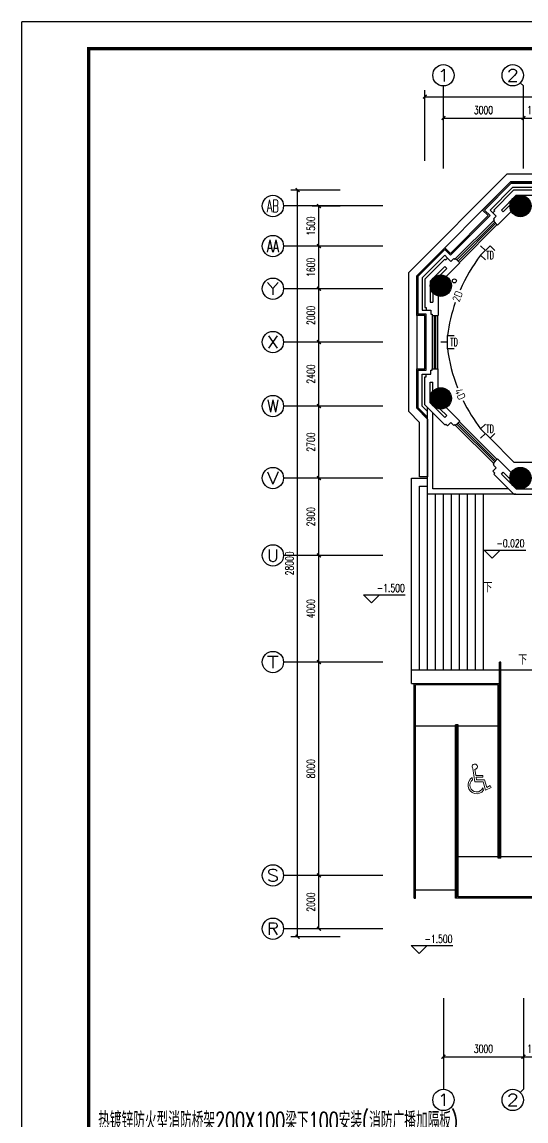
# Model space of a CAD drawing. Extents: x 190999 to 834799, y -200814 to 215286.
# Drawn here: x 309899 to 328808, y 114677 to 155886 of the extents above; entities that cross this region are included whole.
import ezdxf
from ezdxf.enums import TextEntityAlignment as Align

# ---------------------------------------------------------------- set-up
doc = ezdxf.new("R2010")
doc.units = 0
doc.header["$LTSCALE"] = 1000
doc.header["$MEASUREMENT"] = 0
doc.linetypes.add('CONTINOUS', pattern=[0])
for name, color, linetype in [('00-EQUIP', 3, 'Continuous'), ('00-SIG_TEXT', 7, 'Continuous'), ('00-WIRE-4', 6, 'Continuous'), ('A-墙线', 2, 'Continuous'), ('A-外包装修', 250, 'Continuous'), ('A-外窗', 145, 'Continuous'), ('AXIS', 3, 'Continuous'), ('AXIS_TEXT', 7, 'Continuous'), ('COLUMN', 2, 'Continuous'), ('DIM_ELEV', 3, 'Continuous'), ('DIM_SYMB', 3, 'Continuous'), ('EQUIP', 3, 'Continuous'), ('PUB_HATCH', 250, 'Continuous'), ('PUB_TEXT', 7, 'Continuous'), ('STAIR', 5, 'Continuous'), ('图框', 189, 'Continuous'), ('屋面排水', 7, 'Continuous'), ('雨水管', 3, 'Continuous')]:
    doc.layers.add(name, color=color, linetype=linetype)
doc.layers.add('1-3残疾人坐席', color=7, linetype='Continuous', lineweight=9)
doc.styles.add('-GBCBIGGBENOR', font='GBENOR.shx', dxfattribs={"bigfont": 'GBCBIG.shx'})
doc.styles.add('_COMPLEX', font='COMPLEX.shx', dxfattribs={"width": 0.5})
doc.styles.add('_TCH_AXIS', font='COMPLEX', dxfattribs={"bigfont": 'GBCBIG'})
doc.styles.add('_TCH_DIM', font='SIMPLEX', dxfattribs={"bigfont": 'GBCBIG'})
doc.styles.add('COMPLEX', font='COMPLEX')
doc.styles.add('DIM_FONT', font='SIMPLEX', dxfattribs={"width": 0.7, "bigfont": 'GBCBIG'})
doc.styles.add('HZTXT', font='tj-romans1.shx', dxfattribs={"width": 0.6, "bigfont": 'hztxt.shx'})
doc.styles.get("Standard").update_dxf_attribs({"font": 'simhei.ttf'})
doc.dimstyles.new('DIMN', dxfattribs={"dimtxt": 300, "dimasz": 100, "dimexe": 250, "dimexo": 300, "dimgap": 150, "dimtad": 1, "dimdec": 0, "dimzin": 0, "dimdsep": 46, "dimtxsty": 'DIM_FONT', "dimblk": 'ARCHTICK', "dimcen": 0.09, "dimclrt": 7, "dimazin": 2, "dimtfac": 1, "dimtdec": 0, "dimtix": 1, "dimtmove": 2, "dimatfit": 3, "dimfxl": 0, "dimtolj": 1, "dimtzin": 0, "dimarcsym": 0})

# ---------------------------------------------------------------- blocks, each defined once
blk = doc.blocks.new('TJAD_TK_A0')
at = {"layer": '图框'}
for p in [(2162, 399.3), (973, -441.7)]:
    blk.add_line(p, (973, 399.3), dxfattribs=at)
at = {"layer": '图框', "const_width": 1.2}
blk.add_lwpolyline([(2152, -431.7), (2152, 389.3), (998, 389.3), (998, -431.7)], close=True, dxfattribs=at)
blk = doc.blocks.new('wza')
at = {"layer": '1-3残疾人坐席', "linetype": 'CONTINOUS'}
for p, q in [((0, 0), (-66, 501)), ((40, 245), (10, 473)), ((-83, 80), (-94, 160)), ((0, 0), (318, 0)), ((40, 245), (302, 245)), ((63, 72), (50, 173)), ((50, 173), (302, 173)), ((63, 72), (372, 72)), ((302, 173), (302, 245)), ((372, 72), (452, -206)), ((307, -220), (334, -315)), ((318, 0), (407, -309)), ((407, -309), (615, -205)), ((452, -206), (583, -140)), ((583, -140), (615, -205))]:
    blk.add_line(p, q, dxfattribs=at)
for centre, radius, start, end in [((4, 570), 98.4, 273.7427, 224.6237), ((72, -121), 326, 120.5826, 323.3889), ((72, -121), 254, 127.7051, 337.0637)]:
    blk.add_arc(centre, radius, start, end, dxfattribs=at)
blk = doc.blocks.new('_ArchTick')
at = {"const_width": 0.5}
blk.add_lwpolyline([(-0.7, -0.7), (0.7, 0.7)], dxfattribs=at)
blk = doc.blocks.new('*D85')
at = {"layer": 'AXIS', "color": 0, "lineweight": -2}
for p, q in [((321833, 149586), (319989, 149586)), ((320239, 121586), (320239, 149586)), ((321833, 121586), (319989, 121586))]:
    blk.add_line(p, q, dxfattribs=at)
at = {"layer": 'Defpoints', "color": 0}
for p in [(320239, 149586), (322133, 149586), (322133, 121586)]:
    blk.add_point(p, dxfattribs=at)
at = {"layer": 'AXIS', "color": 0, "lineweight": -2, "xscale": 100, "yscale": 100, "zscale": 100}
for p, rotation in [((320239, 149586), 90), ((320239, 121586), 270)]:
    blk.add_blockref('_ArchTick', p, dxfattribs=dict(at, rotation=rotation))
at = {"layer": 'AXIS', "color": 7, "insert": (319939, 135586), "char_height": 300, "attachment_point": 5, "rotation": 90, "style": 'DIM_FONT'}
blk.add_mtext('\\A1;28000', dxfattribs=at)
blk = doc.blocks.new('*D86')
at = {"layer": 'AXIS', "color": 0, "lineweight": -2}
for p, q in [((321833, 123886), (320789, 123886)), ((321039, 121886), (321039, 123886)), ((321833, 121886), (320789, 121886))]:
    blk.add_line(p, q, dxfattribs=at)
at = {"layer": 'Defpoints', "color": 0}
for p in [(321039, 123886), (322133, 123886), (322133, 121886)]:
    blk.add_point(p, dxfattribs=at)
at = {"layer": 'AXIS', "color": 0, "lineweight": -2, "xscale": 100, "yscale": 100, "zscale": 100}
for p, rotation in [((321039, 123886), 90), ((321039, 121886), 270)]:
    blk.add_blockref('_ArchTick', p, dxfattribs=dict(at, rotation=rotation))
at = {"layer": 'AXIS', "color": 7, "insert": (320739, 122886), "char_height": 300, "attachment_point": 5, "rotation": 90, "style": 'DIM_FONT'}
blk.add_mtext('\\A1;2000', dxfattribs=at)
blk = doc.blocks.new('*D87')
at = {"layer": 'AXIS', "color": 0, "lineweight": -2}
for p, q in [((321833, 131886), (320789, 131886)), ((321039, 123886), (321039, 131886)), ((321833, 123886), (320789, 123886))]:
    blk.add_line(p, q, dxfattribs=at)
at = {"layer": 'Defpoints', "color": 0}
for p in [(321039, 131886), (322133, 131886), (322133, 123886)]:
    blk.add_point(p, dxfattribs=at)
at = {"layer": 'AXIS', "color": 0, "lineweight": -2, "xscale": 100, "yscale": 100, "zscale": 100}
for p, rotation in [((321039, 131886), 90), ((321039, 123886), 270)]:
    blk.add_blockref('_ArchTick', p, dxfattribs=dict(at, rotation=rotation))
at = {"layer": 'AXIS', "color": 7, "insert": (320739, 127886), "char_height": 300, "attachment_point": 5, "rotation": 90, "style": 'DIM_FONT'}
blk.add_mtext('\\A1;8000', dxfattribs=at)
blk = doc.blocks.new('*D88')
at = {"layer": 'AXIS', "color": 0, "lineweight": -2}
for p, q in [((321833, 135886), (320789, 135886)), ((321039, 131886), (321039, 135886)), ((321833, 131886), (320789, 131886))]:
    blk.add_line(p, q, dxfattribs=at)
at = {"layer": 'Defpoints', "color": 0}
for p in [(321039, 135886), (322133, 135886), (322133, 131886)]:
    blk.add_point(p, dxfattribs=at)
at = {"layer": 'AXIS', "color": 0, "lineweight": -2, "xscale": 100, "yscale": 100, "zscale": 100}
for p, rotation in [((321039, 135886), 90), ((321039, 131886), 270)]:
    blk.add_blockref('_ArchTick', p, dxfattribs=dict(at, rotation=rotation))
at = {"layer": 'AXIS', "color": 7, "insert": (320739, 133886), "char_height": 300, "attachment_point": 5, "rotation": 90, "style": 'DIM_FONT'}
blk.add_mtext('\\A1;4000', dxfattribs=at)
blk = doc.blocks.new('*D89')
at = {"layer": 'AXIS', "color": 0, "lineweight": -2}
for p, q in [((321833, 138786), (320789, 138786)), ((321039, 135886), (321039, 138786)), ((321833, 135886), (320789, 135886))]:
    blk.add_line(p, q, dxfattribs=at)
at = {"layer": 'Defpoints', "color": 0}
for p in [(321039, 138786), (322133, 138786), (322133, 135886)]:
    blk.add_point(p, dxfattribs=at)
at = {"layer": 'AXIS', "color": 0, "lineweight": -2, "xscale": 100, "yscale": 100, "zscale": 100}
for p, rotation in [((321039, 138786), 90), ((321039, 135886), 270)]:
    blk.add_blockref('_ArchTick', p, dxfattribs=dict(at, rotation=rotation))
at = {"layer": 'AXIS', "color": 7, "insert": (320739, 137336), "char_height": 300, "attachment_point": 5, "rotation": 90, "style": 'DIM_FONT'}
blk.add_mtext('\\A1;2900', dxfattribs=at)
blk = doc.blocks.new('*D90')
at = {"layer": 'AXIS', "color": 0, "lineweight": -2}
for p, q in [((321833, 141486), (320789, 141486)), ((321039, 138786), (321039, 141486)), ((321833, 138786), (320789, 138786))]:
    blk.add_line(p, q, dxfattribs=at)
at = {"layer": 'Defpoints', "color": 0}
for p in [(321039, 141486), (322133, 141486), (322133, 138786)]:
    blk.add_point(p, dxfattribs=at)
at = {"layer": 'AXIS', "color": 0, "lineweight": -2, "xscale": 100, "yscale": 100, "zscale": 100}
for p, rotation in [((321039, 141486), 90), ((321039, 138786), 270)]:
    blk.add_blockref('_ArchTick', p, dxfattribs=dict(at, rotation=rotation))
at = {"layer": 'AXIS', "color": 7, "insert": (320739, 140136), "char_height": 300, "attachment_point": 5, "rotation": 90, "style": 'DIM_FONT'}
blk.add_mtext('\\A1;2700', dxfattribs=at)
blk = doc.blocks.new('*D91')
at = {"layer": 'AXIS', "color": 0, "lineweight": -2}
for p, q in [((321833, 143886), (320789, 143886)), ((321039, 141486), (321039, 143886)), ((321833, 141486), (320789, 141486))]:
    blk.add_line(p, q, dxfattribs=at)
at = {"layer": 'Defpoints', "color": 0}
for p in [(321039, 143886), (322133, 143886), (322133, 141486)]:
    blk.add_point(p, dxfattribs=at)
at = {"layer": 'AXIS', "color": 0, "lineweight": -2, "xscale": 100, "yscale": 100, "zscale": 100}
for p, rotation in [((321039, 143886), 90), ((321039, 141486), 270)]:
    blk.add_blockref('_ArchTick', p, dxfattribs=dict(at, rotation=rotation))
at = {"layer": 'AXIS', "color": 7, "insert": (320739, 142686), "char_height": 300, "attachment_point": 5, "rotation": 90, "style": 'DIM_FONT'}
blk.add_mtext('\\A1;2400', dxfattribs=at)
blk = doc.blocks.new('*D92')
at = {"layer": 'AXIS', "color": 0, "lineweight": -2}
for p, q in [((321833, 145886), (320789, 145886)), ((321039, 143886), (321039, 145886)), ((321833, 143886), (320789, 143886))]:
    blk.add_line(p, q, dxfattribs=at)
at = {"layer": 'Defpoints', "color": 0}
for p in [(321039, 145886), (322133, 145886), (322133, 143886)]:
    blk.add_point(p, dxfattribs=at)
at = {"layer": 'AXIS', "color": 0, "lineweight": -2, "xscale": 100, "yscale": 100, "zscale": 100}
for p, rotation in [((321039, 145886), 90), ((321039, 143886), 270)]:
    blk.add_blockref('_ArchTick', p, dxfattribs=dict(at, rotation=rotation))
at = {"layer": 'AXIS', "color": 7, "insert": (320739, 144886), "char_height": 300, "attachment_point": 5, "rotation": 90, "style": 'DIM_FONT'}
blk.add_mtext('\\A1;2000', dxfattribs=at)
blk = doc.blocks.new('*D93')
at = {"layer": 'AXIS', "color": 0, "lineweight": -2}
for p, q in [((321833, 147486), (320789, 147486)), ((321039, 145886), (321039, 147486)), ((321833, 145886), (320789, 145886))]:
    blk.add_line(p, q, dxfattribs=at)
at = {"layer": 'Defpoints', "color": 0}
for p in [(321039, 147486), (322133, 147486), (322133, 145886)]:
    blk.add_point(p, dxfattribs=at)
at = {"layer": 'AXIS', "color": 0, "lineweight": -2, "xscale": 100, "yscale": 100, "zscale": 100}
for p, rotation in [((321039, 147486), 90), ((321039, 145886), 270)]:
    blk.add_blockref('_ArchTick', p, dxfattribs=dict(at, rotation=rotation))
at = {"layer": 'AXIS', "color": 7, "insert": (320739, 146686), "char_height": 300, "attachment_point": 5, "rotation": 90, "style": 'DIM_FONT'}
blk.add_mtext('\\A1;1600', dxfattribs=at)
blk = doc.blocks.new('*D94')
at = {"layer": 'AXIS', "color": 0, "lineweight": -2}
for p, q in [((321833, 148986), (320789, 148986)), ((321039, 147486), (321039, 148986)), ((321833, 147486), (320789, 147486))]:
    blk.add_line(p, q, dxfattribs=at)
at = {"layer": 'Defpoints', "color": 0}
for p in [(321039, 148986), (322133, 148986), (322133, 147486)]:
    blk.add_point(p, dxfattribs=at)
at = {"layer": 'AXIS', "color": 0, "lineweight": -2, "xscale": 100, "yscale": 100, "zscale": 100}
for p, rotation in [((321039, 148986), 90), ((321039, 147486), 270)]:
    blk.add_blockref('_ArchTick', p, dxfattribs=dict(at, rotation=rotation))
at = {"layer": 'AXIS', "color": 7, "insert": (320739, 148236), "char_height": 300, "attachment_point": 5, "rotation": 90, "style": 'DIM_FONT'}
blk.add_mtext('\\A1;1500', dxfattribs=at)
blk = doc.blocks.new('*D95')
at = {"layer": 'AXIS', "color": 0, "lineweight": -2}
for p, q in [((325712, 150686), (325712, 152536)), ((328711, 150686), (328711, 152536)), ((325712, 152286), (328711, 152286))]:
    blk.add_line(p, q, dxfattribs=at)
at = {"layer": 'Defpoints', "color": 0}
for p in [(328711, 152286), (325712, 150386), (328711, 150386)]:
    blk.add_point(p, dxfattribs=at)
at = {"layer": 'AXIS', "color": 0, "lineweight": -2, "xscale": 100, "yscale": 100, "zscale": 100, "rotation": 180}
blk.add_blockref('_ArchTick', (325712, 152286), dxfattribs=at)
at = {"layer": 'AXIS', "color": 0, "lineweight": -2, "xscale": 100, "yscale": 100, "zscale": 100}
blk.add_blockref('_ArchTick', (328711, 152286), dxfattribs=at)
at = {"layer": 'AXIS', "color": 7, "insert": (327211, 152586), "char_height": 300, "attachment_point": 5, "style": 'DIM_FONT'}
blk.add_mtext('\\A1;3000', dxfattribs=at)
blk = doc.blocks.new('*D96')
at = {"layer": 'AXIS', "color": 0, "lineweight": -2}
for p, q in [((328711, 150686), (328711, 152536)), ((329712, 150686), (329712, 152536)), ((328711, 152286), (329712, 152286))]:
    blk.add_line(p, q, dxfattribs=at)
at = {"layer": 'Defpoints', "color": 0}
for p in [(329712, 152286), (328711, 150386), (329712, 150386)]:
    blk.add_point(p, dxfattribs=at)
at = {"layer": 'AXIS', "color": 0, "lineweight": -2, "xscale": 100, "yscale": 100, "zscale": 100, "rotation": 180}
blk.add_blockref('_ArchTick', (328711, 152286), dxfattribs=at)
at = {"layer": 'AXIS', "color": 0, "lineweight": -2, "xscale": 100, "yscale": 100, "zscale": 100}
blk.add_blockref('_ArchTick', (329712, 152286), dxfattribs=at)
at = {"layer": 'AXIS', "color": 7, "insert": (329211, 152586), "char_height": 300, "attachment_point": 5, "style": 'DIM_FONT'}
blk.add_mtext('\\A1;1000', dxfattribs=at)
blk = doc.blocks.new('*D110')
at = {"layer": 'AXIS', "color": 0, "lineweight": -2}
for p, q in [((325012, 150686), (325012, 153336)), ((402262, 150686), (402262, 153336)), ((325012, 153086), (402262, 153086))]:
    blk.add_line(p, q, dxfattribs=at)
at = {"layer": 'Defpoints', "color": 0}
for p in [(402262, 153086), (325012, 150386), (402262, 150386)]:
    blk.add_point(p, dxfattribs=at)
at = {"layer": 'AXIS', "color": 0, "lineweight": -2, "xscale": 100, "yscale": 100, "zscale": 100, "rotation": 180}
blk.add_blockref('_ArchTick', (325012, 153086), dxfattribs=at)
at = {"layer": 'AXIS', "color": 0, "lineweight": -2, "xscale": 100, "yscale": 100, "zscale": 100}
blk.add_blockref('_ArchTick', (402262, 153086), dxfattribs=at)
at = {"layer": 'AXIS', "color": 7, "insert": (363637, 153386), "char_height": 300, "attachment_point": 5, "style": 'DIM_FONT'}
blk.add_mtext('\\A1;77250', dxfattribs=at)
blk = doc.blocks.new('*D111')
at = {"layer": 'AXIS', "color": 0, "lineweight": -2}
for p, q in [((325712, 118486), (325712, 116836)), ((328711, 118486), (328711, 116836)), ((325712, 117086), (328711, 117086))]:
    blk.add_line(p, q, dxfattribs=at)
at = {"layer": 'Defpoints', "color": 0}
for p in [(325712, 118786), (328711, 118786), (328711, 117086)]:
    blk.add_point(p, dxfattribs=at)
at = {"layer": 'AXIS', "color": 0, "lineweight": -2, "xscale": 100, "yscale": 100, "zscale": 100, "rotation": 180}
blk.add_blockref('_ArchTick', (325712, 117086), dxfattribs=at)
at = {"layer": 'AXIS', "color": 0, "lineweight": -2, "xscale": 100, "yscale": 100, "zscale": 100}
blk.add_blockref('_ArchTick', (328711, 117086), dxfattribs=at)
at = {"layer": 'AXIS', "color": 7, "insert": (327211, 117386), "char_height": 300, "attachment_point": 5, "style": 'DIM_FONT'}
blk.add_mtext('\\A1;3000', dxfattribs=at)
blk = doc.blocks.new('*D112')
at = {"layer": 'AXIS', "color": 0, "lineweight": -2}
for p, q in [((328711, 118486), (328711, 116836)), ((329712, 118486), (329712, 116836)), ((328711, 117086), (329712, 117086))]:
    blk.add_line(p, q, dxfattribs=at)
at = {"layer": 'Defpoints', "color": 0}
for p in [(328711, 118786), (329712, 118786), (329712, 117086)]:
    blk.add_point(p, dxfattribs=at)
at = {"layer": 'AXIS', "color": 0, "lineweight": -2, "xscale": 100, "yscale": 100, "zscale": 100, "rotation": 180}
blk.add_blockref('_ArchTick', (328711, 117086), dxfattribs=at)
at = {"layer": 'AXIS', "color": 0, "lineweight": -2, "xscale": 100, "yscale": 100, "zscale": 100}
blk.add_blockref('_ArchTick', (329712, 117086), dxfattribs=at)
at = {"layer": 'AXIS', "color": 7, "insert": (329211, 117386), "char_height": 300, "attachment_point": 5, "style": 'DIM_FONT'}
blk.add_mtext('\\A1;1000', dxfattribs=at)
blk = doc.blocks.new('_AXISO')
blk.add_circle((0, 0), 0.5)
at = {"layer": 'AXIS_TEXT', "style": 'COMPLEX', "width": 1.041667}
blk.add_attdef('A', text='', height=0.56, dxfattribs=at).set_placement((-0.25, -0.28), (0.25, -0.28), align=Align.FIT)
blk = doc.blocks.new('_YZH')
blk.add_circle((0, 0), 0.5)
at = {"layer": 'PUB_HATCH', "const_width": 0.5}
blk.add_lwpolyline([(-0.25, 0, 1), (0.25, 0, 1)], format="xyb", close=True, dxfattribs=at)
blk = doc.blocks.new('_LINKPT1')
at = {"color": 0}
blk.add_line((0, 0), (0, 0), dxfattribs=at)
blk = doc.blocks.new('IO37IMB6')
for p, q in [((-0.5, 0.499), (-0.5, 0.999)), ((0.5, 0.999), (0.5, 0.499)), ((0.5, 0.499), (-0.5, 0.499)), ((0, 0.5), (0, 0))]:
    blk.add_line(p, q)
at = {"xscale": 0.002, "yscale": 0.002, "zscale": 0.002}
for p in [(0, 1.384), (-0.5, 0.499), (0, 0), (0.5, 0.499)]:
    blk.add_blockref('_LINKPT1', p, dxfattribs=at)
at = {"style": '_COMPLEX', "width": 0.6, "flags": 8}
blk.add_attdef('$TEXT$', text='', height=0.6, dxfattribs=at).set_placement((0, 1), align=Align.MIDDLE_CENTER)
at = {"flags": 9}
blk.add_attdef('A', (0, 0), '', height=0.00002, dxfattribs=at)

msp = doc.modelspace()

# ---------------------------------------------------------------- linework, layer by layer
at = {"layer": '00-WIRE-4'}
for q in [(327458.6, 140277.5), (329076.1, 139386.5)]:
    msp.add_line((328349.5, 139386.5), q, dxfattribs=at)
for centre, start, end in [((332140, 143292.6), 142.61919, 156.36018), ((332140, 143292.6), 160.88431, 172.35795), ((332140, 144477.9), 187.64205, 201.37552), ((332140, 144477.9), 206.06804, 217.38081)]:
    msp.add_arc(centre, 6336.4, start, end, dxfattribs=at)
at = {"layer": 'A-墙线'}
for p, q in [((328350.8, 149586.5), (327600.6, 148836.2)), ((328433.7, 149386.5), (327883.4, 148836.2)), ((328350.8, 149586.5), (329411.8, 149586.5)), ((328433.7, 149386.5), (329211.8, 149386.5)), ((327635.9, 148800.9), (327565.2, 148730.2)), ((327600.6, 148836.2), (327635.9, 148800.9)), ((328254.8, 148783.3), (327742, 148270.5)), ((327883.4, 148836.2), (327954.1, 148765.5)), ((328200.1, 149011.5), (327954.1, 148765.5)), ((327565.2, 148730.2), (327689, 148606.4)), ((327689, 148606.4), (327582.9, 148500.4)), ((327582.9, 148500.4), (327618.3, 148465)), ((327618.3, 148465), (327582.9, 148429.6)), ((327582.9, 148429.6), (327742, 148270.5)), ((325011.8, 146247.5), (325762.1, 146997.8)), ((325211.8, 146164.7), (325762.1, 146714.9)), ((325762.1, 146997.8), (325797.5, 146962.4)), ((325762.1, 146714.9), (325832.8, 146644.2)), ((325797.5, 146962.4), (325868.2, 147033.1)), ((325815, 146343.5), (326327.8, 146856.3)), ((325868.2, 147033.1), (325991.9, 146909.4)), ((325991.9, 146909.4), (326098, 147015.4)), ((326098, 147015.4), (326133.3, 146980.1)), ((326133.3, 146980.1), (326168.7, 147015.4)), ((326168.7, 147015.4), (326327.8, 146856.3)), ((325586.8, 146398.2), (325832.8, 146644.2)), ((325011.8, 146247.5), (325011.8, 145186.5)), ((325211.8, 146164.7), (325211.8, 145386.5)), ((325311.8, 145734.4), (325311.8, 145386.5)), ((325511.8, 145611.7), (325511.8, 144886.5)), ((325011.8, 145186.5), (325061.8, 145186.5)), ((325061.8, 145186.5), (325061.8, 145086.5)), ((325061.8, 145086.5), (325236.8, 145086.5)), ((325211.8, 145386.5), (325311.8, 145386.5)), ((325236.8, 145086.5), (325236.8, 144936.5)), ((325236.8, 144936.5), (325286.8, 144936.5)), ((325286.8, 144936.5), (325286.8, 144886.5)), ((325286.8, 144886.5), (325511.8, 144886.5)), ((325011.8, 141525.5), (325011.8, 142586.5)), ((325011.8, 142586.5), (325061.8, 142586.5)), ((325061.8, 142586.5), (325061.8, 142686.5)), ((325061.8, 142686.5), (325236.8, 142686.5)), ((325236.8, 142686.5), (325236.8, 142836.5)), ((325236.8, 142836.5), (325286.8, 142836.5)), ((325286.8, 142836.5), (325286.8, 142886.5)), ((325286.8, 142886.5), (325511.8, 142886.5)), ((325511.8, 142161.3), (325511.8, 142886.5)), ((325211.8, 141608.3), (325211.8, 142386.5)), ((325211.8, 142386.5), (325311.8, 142386.5)), ((325311.8, 142038.6), (325311.8, 142386.5)), ((325011.8, 141525.5), (325762.1, 140775.2)), ((325211.8, 141608.3), (325762.1, 141058.1)), ((325586.8, 141374.8), (325832.8, 141128.8)), ((325815, 141429.4), (326327.8, 140916.6)), ((325762.1, 141058.1), (325832.8, 141128.8)), ((325762.1, 140775.2), (325797.5, 140810.6)), ((325797.5, 140810.6), (325868.2, 140739.9)), ((325868.2, 140739.9), (325991.9, 140863.6)), ((325991.9, 140863.6), (326098, 140757.5)), ((326098, 140757.5), (326133.3, 140792.9)), ((326133.3, 140792.9), (326168.7, 140757.5)), ((326168.7, 140757.5), (326327.8, 140916.6)), ((327582.9, 139343.3), (327742, 139502.4)), ((327618.3, 139308), (327582.9, 139343.3)), ((327582.9, 139272.6), (327618.3, 139308)), ((328254.8, 138989.6), (327742, 139502.4)), ((327565.2, 139042.8), (327689, 139166.5)), ((327635.9, 138972.1), (327565.2, 139042.8)), ((327689, 139166.5), (327582.9, 139272.6)), ((327600.6, 138936.7), (327635.9, 138972.1)), ((328350.8, 138186.5), (327600.6, 138936.7)), ((327883.4, 138936.7), (327954.1, 139007.4)), ((328433.7, 138386.5), (327883.4, 138936.7)), ((328200.1, 138761.4), (327954.1, 139007.4)), ((328350.8, 138186.5), (329411.6, 138186.5)), ((328433.7, 138386.5), (329611.6, 138386.5))]:
    msp.add_line(p, q, dxfattribs=at)
at = {"layer": 'A-外包装修'}
for points in [[(325111.6, 141001.4), (324711.8, 141401.2), (324711.8, 142886.5), (325011.8, 142886.5), (325011.8, 144886.5), (324711.8, 144886.5), (324711.8, 146371.8), (325762.1, 147422), (325974.2, 147209.9), (327388.4, 148624.1), (327176.3, 148836.2), (328226.6, 149886.5), (329711.8, 149886.5), (329711.8, 149586.5), (331711.8, 149586.5), (331711.8, 149886.5), (333197.1, 149886.5), (334247.4, 148836.2), (334035.2, 148624.1), (335449.5, 147209.9), (335661.6, 147422), (336711.8, 146371.8), (336711.8, 144436.5)], [(325111.6, 141072.1), (324761.8, 141421.9), (324761.8, 142836.5), (325061.8, 142836.5), (325061.8, 144936.5), (324761.8, 144936.5), (324761.8, 146351.1), (325762.1, 147351.3), (325974.2, 147139.2), (327459.2, 148624.1), (327247, 148836.2), (328247.3, 149836.5), (329661.8, 149836.5), (329661.8, 149536.5), (331761.8, 149536.5), (331761.8, 149836.5), (333176.4, 149836.5), (334176.7, 148836.2), (333964.5, 148624.1), (335449.5, 147139.2), (335661.6, 147351.3), (336661.8, 146351.1), (336661.8, 144386.5)], [(327565.2, 148730.2), (327459.2, 148836.2), (328309.4, 149686.5), (329511.8, 149686.5), (329511.8, 149536.5)], [(325868.2, 147033.1), (325762.1, 147139.2), (324911.8, 146288.9), (324911.8, 145086.5), (325061.8, 145086.5)], [(325111.6, 141284.3), (324911.8, 141484), (324911.8, 142686.5), (325061.8, 142686.5)]]:
    msp.add_lwpolyline(points, dxfattribs=at)
at = {"layer": 'A-外窗'}
for p, q in [((327582.9, 148429.6), (326168.7, 147015.4)), ((327632.4, 148380.1), (326218.2, 146965.9)), ((327674.8, 148337.7), (326260.6, 146923.5)), ((327724.3, 148288.2), (326310.1, 146874)), ((325286.8, 144886.5), (325286.8, 142886.5)), ((325356.8, 144886.5), (325356.8, 142886.5)), ((325416.8, 144886.5), (325416.8, 142886.5)), ((325486.8, 144886.5), (325486.8, 142886.5)), ((326168.7, 140757.5), (327582.9, 139343.3)), ((326218.2, 140807), (327632.4, 139392.8)), ((326260.6, 140849.5), (327674.8, 139435.2)), ((326310.1, 140899), (327724.3, 139484.7))]:
    msp.add_line(p, q, dxfattribs=at)
at = {"layer": 'AXIS'}
for p, q in [((325711.6, 150386.5), (325711.6, 153486.5)), ((328594, 153603.6), (328711.2, 153486.5)), ((328711.2, 150386.5), (328711.2, 153486.5)), ((323433.1, 148986.5), (319711.6, 148986.5)), ((323433.1, 147486.5), (319711.6, 147486.5)), ((323433.1, 145886.5), (319711.6, 145886.5)), ((323433.1, 143886.5), (319711.6, 143886.5)), ((323433.1, 141486.5), (319711.6, 141486.5)), ((323433.1, 138786.5), (319711.6, 138786.5)), ((323433.1, 135886.5), (319711.6, 135886.5)), ((323433.1, 131886.5), (319711.6, 131886.5)), ((323433.1, 123886.5), (319711.6, 123886.5)), ((323433.1, 121886.5), (319711.6, 121886.5)), ((325711.6, 119286.5), (325711.6, 115867.4)), ((328711.2, 119286.5), (328711.2, 115867.4)), ((328594, 115750.2), (328711.2, 115867.4))]:
    msp.add_line(p, q, dxfattribs=at)
at = {"layer": 'DIM_ELEV'}
for p, q in [((327540.3, 135784.3), (327240.3, 136084.3)), ((327240.3, 136084.3), (328805.3, 136084.3)), ((327540.3, 135784.3), (327840.3, 136084.3)), ((323012, 134106.5), (322712, 134406.5)), ((322712, 134406.5), (324277, 134406.5)), ((323012, 134106.5), (323312, 134406.5)), ((324799.5, 120952), (324499.5, 121252)), ((324499.5, 121252), (326064.5, 121252)), ((324799.5, 120952), (325099.5, 121252))]:
    msp.add_line(p, q, dxfattribs=at)
at = {"layer": 'DIM_SYMB'}
for points in [[(327211.6, 134886.5, 0, 0, 0), (324811.6, 134886.5, 80, 0, 0), (324511.6, 134886.5, 0, 0, 0)], [(328611.6, 131586.5, 0, 0, 0), (328611.6, 123886.5, 0, 0, 0), (327011.6, 123886.5, 0, 0, 0), (327011.6, 126861.3, 80, 0, 0), (327011.6, 127161.3, 0, 0, 0)], [(327011.6, 123886.5, 0, 0, 0), (327011.6, 130436.2, 0, 0, 0), (325411.6, 130436.2, 0, 0, 0), (325411.6, 123636.5, 80, 0, 0), (325411.6, 123336.5, 0, 0, 0)]]:
    msp.add_lwpolyline(points, format="xyseb", dxfattribs=at)
at = {"layer": 'STAIR'}
for p, q in [((325111.6, 131586.5), (325111.6, 141423.1)), ((325311.6, 138386.5), (325311.6, 141225.7)), ((324511.6, 131086.5), (324511.6, 138786.5)), ((324511.6, 138786.5), (325111.6, 138786.5)), ((324811.6, 131586.5), (324811.6, 138486.5)), ((324811.6, 138486.5), (325111.6, 138486.5)), ((328421.5, 138186.5), (325111.6, 138186.5)), ((328150.8, 138386.5), (325311.6, 138386.5)), ((325411.6, 131586.5), (325411.6, 138186.5)), ((325711.6, 131586.5), (325711.6, 138186.5)), ((326011.6, 131586.5), (326011.6, 138186.5)), ((326311.6, 131586.5), (326311.6, 138186.5)), ((326611.6, 131586.5), (326611.6, 138186.5)), ((326911.6, 131586.5), (326911.6, 138186.5)), ((327211.6, 131586.5), (327211.6, 138186.5)), ((327811.6, 124586.5), (327811.6, 131886.5)), ((327861.6, 131886.5), (327811.6, 131886.5)), ((327861.6, 124536.5), (327861.6, 131886.5)), ((327811.6, 131586.5), (324511.6, 131586.5)), ((329361.6, 131586.5), (327861.6, 131586.5)), ((324511.6, 131086.5), (327811.6, 131086.5)), ((324611.6, 123036.5), (324611.6, 131086.5)), ((324661.6, 123036.5), (324661.6, 131036.5)), ((327761.6, 131036.5), (324661.6, 131036.5)), ((327761.6, 124536.5), (327761.6, 131036.5)), ((327811.6, 129486.5), (324661.6, 129486.5)), ((326261.6, 129536.5), (326161.6, 129536.5)), ((326161.6, 123036.5), (326161.6, 129536.5)), ((326211.6, 123036.5), (326211.6, 129486.5)), ((326261.6, 123086.5), (326261.6, 129536.5)), ((329361.6, 124586.5), (326261.6, 124586.5)), ((327861.6, 124536.5), (327761.6, 124536.5)), ((326161.6, 123336.5), (324661.6, 123336.5)), ((324611.6, 123036.5), (324661.6, 123036.5)), ((329411.6, 123036.5), (326161.6, 123036.5)), ((329361.6, 123086.5), (326261.6, 123086.5))]:
    msp.add_line(p, q, dxfattribs=at)
at = {"layer": '屋面排水'}
msp.add_lwpolyline([(333196.9, 149886.5), (328226.3, 149886.5), (324710.4, 146370.6), (324710.4, 141400), (325111.6, 140998.8), (325111.6, 138836.5), (324811.6, 138836.5), (324811.6, 140874.5), (324410.4, 141275.7), (324410.4, 146494.8), (328102.1, 150186.5), (333321.2, 150186.5)], dxfattribs=at)
at = {"layer": '雨水管'}
msp.add_circle((326118.9, 146179.3), 75, dxfattribs=at)

# ---------------------------------------------------------------- block references
msp.add_blockref('wza', (326884, 127392.7))
at = {"layer": '00-EQUIP'}
ref = msp.add_blockref('IO37IMB6', (327105.4, 147492.7), dxfattribs=dict(at, xscale=500, yscale=500, zscale=500, rotation=225))
ref.add_attrib('$TEXT$', 'TD', dxfattribs={"layer": '0', "height": 300, "style": '_COMPLEX', "width": 0.6, "flags": 8}).set_placement((327458.9, 147139.2), align=Align.MIDDLE_CENTER)
ref = msp.add_blockref('IO37IMB6', (325610.4, 143885.3), dxfattribs=dict(at, xscale=500, yscale=500, zscale=500, rotation=270))
ref.add_attrib('$TEXT$', 'TD', dxfattribs={"layer": '0', "height": 300, "style": '_COMPLEX', "width": 0.6, "flags": 8}).set_placement((326110.4, 143885.3), align=Align.MIDDLE_CENTER)
ref = msp.add_blockref('IO37IMB6', (327105.4, 140277.8), dxfattribs=dict(at, xscale=-499.9999999999999, yscale=500, zscale=500, rotation=315))
ref.add_attrib('$TEXT$', 'TD', dxfattribs={"layer": '0', "height": 300, "style": '_COMPLEX', "width": 0.6, "flags": 8}).set_placement((327458.9, 140631.4), align=Align.MIDDLE_CENTER)
at = {"layer": 'AXIS'}
ref = msp.add_blockref('_AXISO', (325711.6, 153886.5), dxfattribs=dict(at, xscale=800, yscale=800, zscale=800))
ref.add_attrib('A', '1', dxfattribs={"layer": 'AXIS_TEXT', "height": 452.5, "style": '_TCH_AXIS', "width": 2.333333}).set_placement((325485.4, 153660.2), (325937.9, 153660.2), align=Align.FIT)
ref = msp.add_blockref('_AXISO', (328311.2, 153886.5), dxfattribs=dict(at, xscale=800, yscale=800, zscale=800))
ref.add_attrib('A', '2', dxfattribs={"layer": 'AXIS_TEXT', "height": 452.5, "style": '_TCH_AXIS', "width": 1.5}).set_placement((328084.9, 153660.2), (328537.5, 153660.2), align=Align.FIT)
ref = msp.add_blockref('_AXISO', (319311.6, 148986.5), dxfattribs=dict(at, xscale=800, yscale=800, zscale=800))
ref.add_attrib('A', 'AB', dxfattribs={"layer": 'AXIS_TEXT', "height": 452.55, "style": '_TCH_AXIS', "width": 0.552632}).set_placement((319085.4, 148760.2), (319537.9, 148760.2), align=Align.FIT)
ref = msp.add_blockref('_AXISO', (319311.6, 147486.5), dxfattribs=dict(at, xscale=800, yscale=800, zscale=800))
ref.add_attrib('A', 'AA', dxfattribs={"layer": 'AXIS_TEXT', "height": 452.55, "style": '_TCH_AXIS', "width": 0.538462}).set_placement((319085.4, 147260.2), (319537.9, 147260.2), align=Align.FIT)
ref = msp.add_blockref('_AXISO', (319311.6, 145886.5), dxfattribs=dict(at, xscale=800, yscale=800, zscale=800))
ref.add_attrib('A', 'Y', dxfattribs={"layer": 'AXIS_TEXT', "height": 452.5, "style": '_TCH_AXIS', "width": 1.105263}).set_placement((319085.4, 145660.2), (319537.9, 145660.2), align=Align.FIT)
ref = msp.add_blockref('_AXISO', (319311.6, 143886.5), dxfattribs=dict(at, xscale=800, yscale=800, zscale=800))
ref.add_attrib('A', 'X', dxfattribs={"layer": 'AXIS_TEXT', "height": 452.5, "style": '_TCH_AXIS', "width": 1.166667}).set_placement((319085.4, 143660.2), (319537.9, 143660.2), align=Align.FIT)
ref = msp.add_blockref('_AXISO', (319311.6, 141486.5), dxfattribs=dict(at, xscale=800, yscale=800, zscale=800))
ref.add_attrib('A', 'W', dxfattribs={"layer": 'AXIS_TEXT', "height": 452.5, "style": '_TCH_AXIS', "width": 0.954545}).set_placement((319085.4, 141260.2), (319537.9, 141260.2), align=Align.FIT)
ref = msp.add_blockref('_AXISO', (319311.6, 138786.5), dxfattribs=dict(at, xscale=800, yscale=800, zscale=800))
ref.add_attrib('A', 'V', dxfattribs={"layer": 'AXIS_TEXT', "height": 452.5, "style": '_TCH_AXIS', "width": 1.166667}).set_placement((319085.4, 138560.2), (319537.9, 138560.2), align=Align.FIT)
ref = msp.add_blockref('_AXISO', (319311.6, 135886.5), dxfattribs=dict(at, xscale=800, yscale=800, zscale=800))
ref.add_attrib('A', 'U', dxfattribs={"layer": 'AXIS_TEXT', "height": 452.5, "style": '_TCH_AXIS', "width": 1.05}).set_placement((319085.4, 135660.2), (319537.9, 135660.2), align=Align.FIT)
ref = msp.add_blockref('_AXISO', (319311.6, 131886.5), dxfattribs=dict(at, xscale=800, yscale=800, zscale=800))
ref.add_attrib('A', 'T', dxfattribs={"layer": 'AXIS_TEXT', "height": 452.5, "style": '_TCH_AXIS', "width": 1.4}).set_placement((319085.4, 131660.2), (319537.9, 131660.2), align=Align.FIT)
ref = msp.add_blockref('_AXISO', (319311.6, 123886.5), dxfattribs=dict(at, xscale=800, yscale=800, zscale=800))
ref.add_attrib('A', 'S', dxfattribs={"layer": 'AXIS_TEXT', "height": 452.5, "style": '_TCH_AXIS', "width": 1.5}).set_placement((319085.4, 123660.2), (319537.9, 123660.2), align=Align.FIT)
ref = msp.add_blockref('_AXISO', (319311.6, 121886.5), dxfattribs=dict(at, xscale=800, yscale=800, zscale=800))
ref.add_attrib('A', 'R', dxfattribs={"layer": 'AXIS_TEXT', "height": 452.5, "style": '_TCH_AXIS', "width": 1.166667}).set_placement((319085.4, 121660.2), (319537.9, 121660.2), align=Align.FIT)
ref = msp.add_blockref('_AXISO', (325711.6, 115467.4), dxfattribs=dict(at, xscale=800, yscale=800, zscale=800))
ref.add_attrib('A', '1', dxfattribs={"layer": 'AXIS_TEXT', "height": 452.5, "style": '_TCH_AXIS', "width": 2.333333}).set_placement((325485.4, 115241.1), (325937.9, 115241.1), align=Align.FIT)
ref = msp.add_blockref('_AXISO', (328311.2, 115467.4), dxfattribs=dict(at, xscale=800, yscale=800, zscale=800))
ref.add_attrib('A', '2', dxfattribs={"layer": 'AXIS_TEXT', "height": 452.5, "style": '_TCH_AXIS', "width": 1.5}).set_placement((328084.9, 115241.1), (328537.5, 115241.1), align=Align.FIT)
at = {"layer": 'COLUMN', "xscale": 800, "yscale": 800, "zscale": 800}
for p in [(328599.4, 148986.5), (325611.8, 145999), (325611.8, 141774), (328599.4, 138786.5)]:
    msp.add_blockref('_YZH', p, dxfattribs=at)
at = {"layer": '图框', "xscale": 100, "yscale": 100, "zscale": 100}
msp.add_blockref('TJAD_TK_A0', (212598.6, 115956.8), dxfattribs=at)

# ---------------------------------------------------------------- texts
at = {"layer": '00-SIG_TEXT', "style": '-GBCBIGGBENOR'}
for s, rotation, p in [('2D', 68.62224, (326239.6, 145602.4)), ('4D', 293.72178, (326339, 141928.8))]:
    msp.add_text(s, height=300, rotation=rotation, dxfattribs=at).set_placement(p, align=Align.MIDDLE_CENTER)
at = {"layer": 'EQUIP', "style": 'HZTXT', "width": 0.65}
msp.add_text('热镀锌防火型消防桥架200X100梁下100安装(消防广播加隔板)', height=675, dxfattribs=at).set_placement((312755.6, 114339.8))
at = {"layer": 'PUB_TEXT', "style": '_TCH_DIM', "width": 0.705882}
for s, p in [('-0.020', (327705.3, 136189.1)), ('-1.500', (323217, 134511.4)), ('-1.500', (325004.5, 121356.9))]:
    msp.add_text(s, height=297.5, dxfattribs=at).set_placement(p)
at = {"layer": 'PUB_TEXT', "style": '_TCH_DIM'}
for p in [(327211.6, 134501.5), (328516.7, 131796.3)]:
    msp.add_text('下', height=337.6, dxfattribs=at).set_placement(p)

# ---------------------------------------------------------------- dimensions: what is measured, and where the dimension line sits
at = {"layer": 'AXIS'}
for p1, p2, distance, picture, middle in [((325011.8, 150386.5), (402261.6, 150386.5), 2700, '*D110', (363636.7, 153386.5)), ((325711.6, 150386.5), (328711.2, 150386.5), 1900, '*D95', (327211.4, 152586.5)), ((328711.2, 150386.5), (329711.6, 150386.5), 1900, '*D96', (329211.4, 152586.5)), ((322133.1, 121586.5), (322133.1, 149586.5), 1894.4, '*D85', (319938.7, 135586.5)), ((322133.1, 147486.5), (322133.1, 148986.5), 1094.4, '*D94', (320738.7, 148236.5)), ((322133.1, 145886.5), (322133.1, 147486.5), 1094.4, '*D93', (320738.7, 146686.5)), ((322133.1, 143886.5), (322133.1, 145886.5), 1094.4, '*D92', (320738.7, 144886.5)), ((322133.1, 141486.5), (322133.1, 143886.5), 1094.4, '*D91', (320738.7, 142686.5)), ((322133.1, 138786.5), (322133.1, 141486.5), 1094.4, '*D90', (320738.7, 140136.5)), ((322133.1, 135886.5), (322133.1, 138786.5), 1094.4, '*D89', (320738.7, 137336.5)), ((322133.1, 131886.5), (322133.1, 135886.5), 1094.4, '*D88', (320738.7, 133886.5)), ((322133.1, 123886.5), (322133.1, 131886.5), 1094.4, '*D87', (320738.7, 127886.5)), ((322133.1, 121886.5), (322133.1, 123886.5), 1094.4, '*D86', (320738.7, 122886.5)), ((325711.6, 118786.5), (328711.2, 118786.5), -1700, '*D111', (327211.4, 117386.5)), ((328711.2, 118786.5), (329711.6, 118786.5), -1700, '*D112', (329211.4, 117386.5))]:
    dim = msp.add_aligned_dim(p1=p1, p2=p2, distance=distance, dimstyle='DIMN', dxfattribs=at)
    dim.commit()
    dim.dimension.update_dxf_attribs({"geometry": picture, "text_midpoint": middle})

doc.saveas('drawing.dxf')
